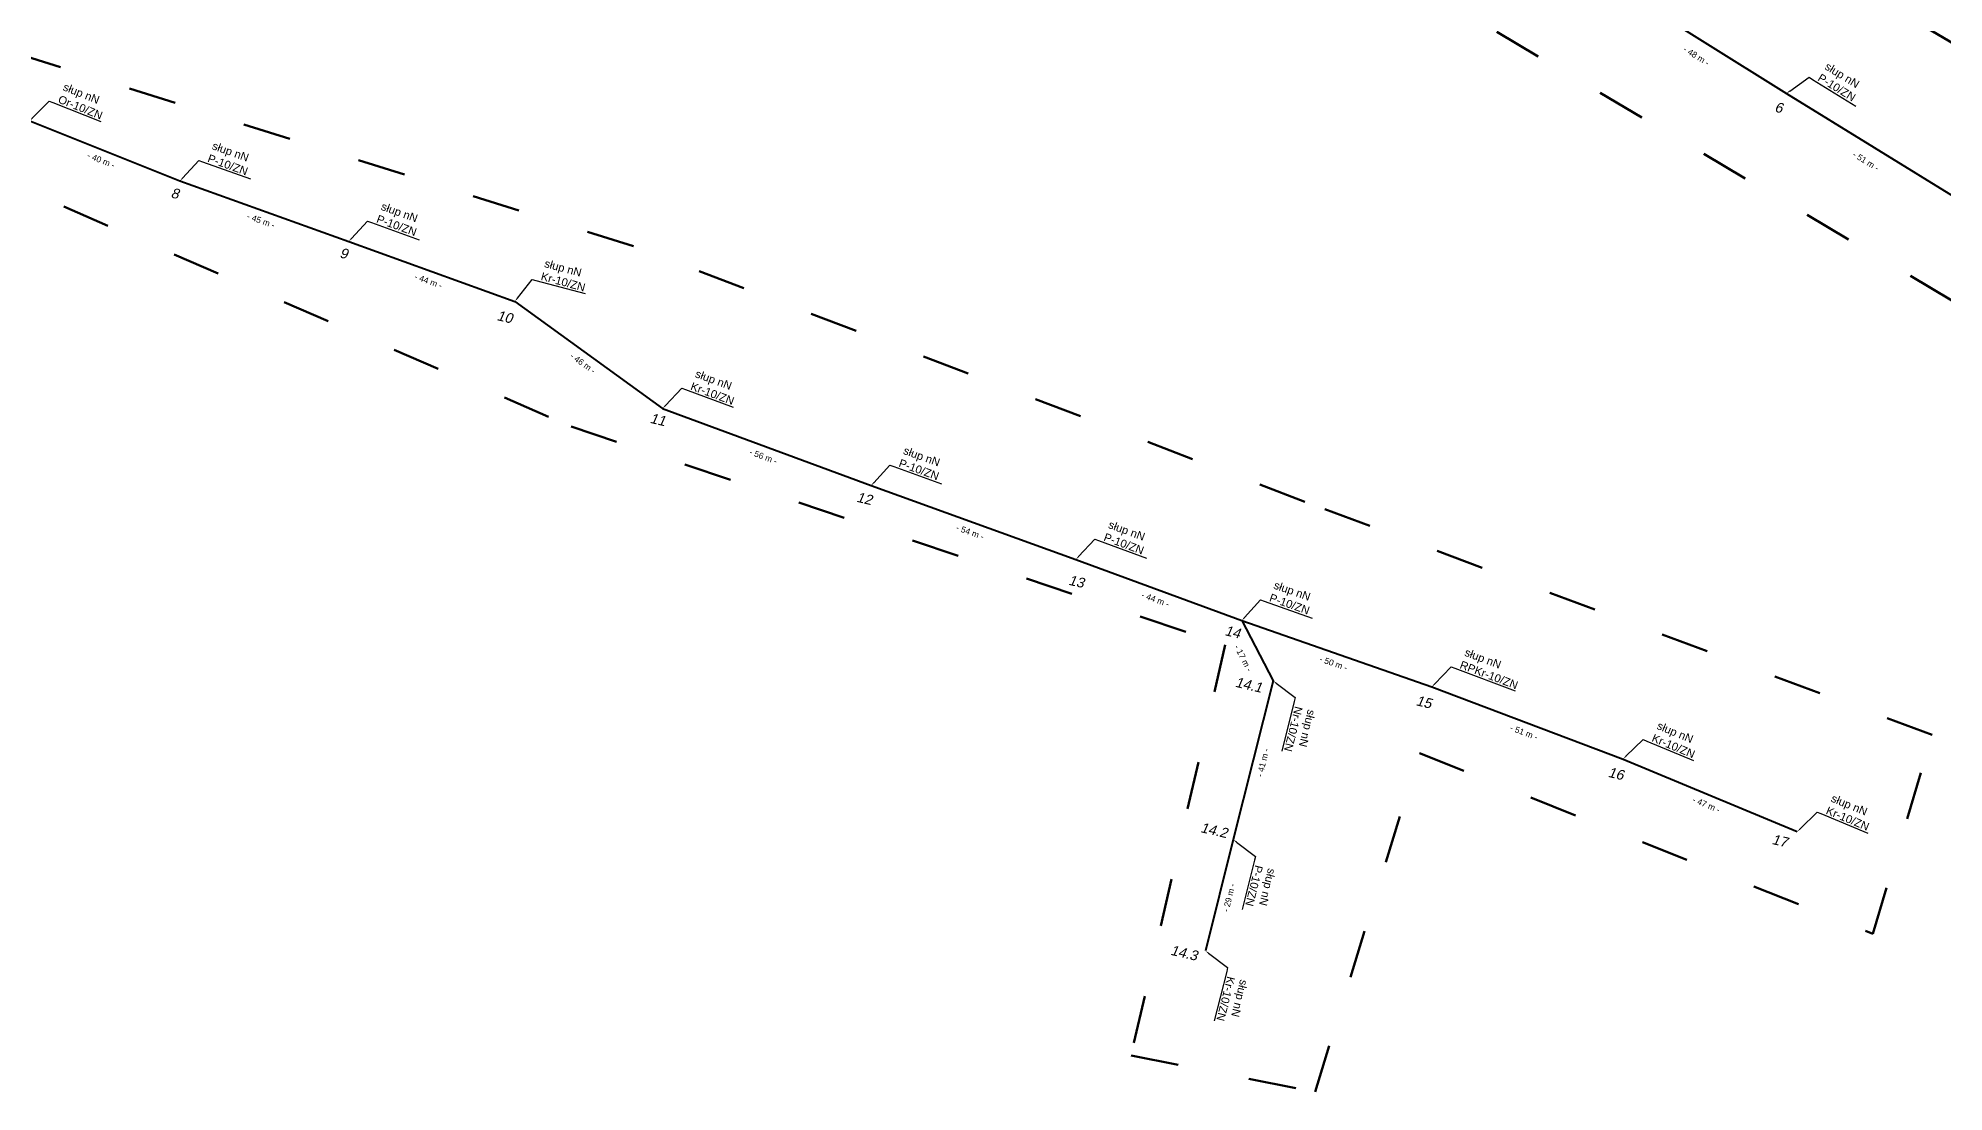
# Model space of a CAD drawing. Header units: metres. Extents: x 7540933 to 7542866, y 5787373 to 5789259.
# Drawn here: x 7542101.9 to 7542578.2, y 5788217.3 to 5788480.5 of the extents above; entities that cross this region are included whole.
import ezdxf
from ezdxf import colors
from ezdxf.entities.mleader import LeaderData, LeaderLine
from ezdxf.math import Vec2, Vec3

# ---------------------------------------------------------------- set-up
doc = ezdxf.new("R2010")
doc.units = ezdxf.units.M
doc.header["$MEASUREMENT"] = 0
doc.linetypes.add('ACAD_ISO03W100', pattern=[30, 12, -18])
for name, color, linetype, lineweight in [('!TELE', 30, 'Continuous', 40), ('!trafo', 6, 'ACAD_ISO03W100', 50), ('_numery slupow etap 4 cz. 2', 7, 'Continuous', 40)]:
    doc.layers.add(name, color=color, linetype=linetype, lineweight=lineweight)
doc.layers.add('!wymiary', color=7, linetype='Continuous')
doc.layers.add('_MM opisy', color=7, linetype='Continuous')
doc.styles.get("Standard").update_dxf_attribs({"font": 'arial.ttf'})
doc.dimstyles.new('opis linie', dxfattribs={"dimtxt": 1.5, "dimasz": 0.18, "dimexe": 0.18, "dimexo": 0.0625, "dimgap": 2.5, "dimtad": 4, "dimdec": 0, "dimzin": 0, "dimdsep": 46, "dimtxsty": 'Standard', "dimcen": 0.09, "dimse1": 1, "dimse2": 1, "dimsd1": 1, "dimsd2": 1, "dimclrt": 256, "dimadec": 0, "dimazin": 0, "dimtfac": 1, "dimtdec": 0, "dimtofl": 0, "dimtmove": 0, "dimatfit": 3, "dimfxl": 1, "dimtfill": 1, "dimtolj": 1, "dimtzin": 0, "dimarcsym": 0})

# ---------------------------------------------------------------- blocks, each defined once
blk = doc.blocks.new('*D161')
at = {"layer": '!wymiary', "insert": (7542403.1, 5788325.67), "char_height": 1.5, "attachment_point": 5, "rotation": 297.4602, "bg_fill": 3, "box_fill_scale": 1.25, "bg_fill_color": 257, "bg_fill_transparency": 0}
blk.add_mtext('\\A1;- 17 m -', dxfattribs=at)
blk = doc.blocks.new('*D162')
at = {"layer": '!wymiary', "insert": (7542408.02, 5788299.55), "char_height": 1.5, "attachment_point": 5, "rotation": 75.943, "bg_fill": 3, "box_fill_scale": 1.25, "bg_fill_color": 257, "bg_fill_transparency": 0}
blk.add_mtext('\\A1;- 41 m -', dxfattribs=at)
blk = doc.blocks.new('*D163')
at = {"layer": '!wymiary', "insert": (7542399.57, 5788265.81), "char_height": 1.5, "attachment_point": 5, "rotation": 75.9201, "bg_fill": 3, "box_fill_scale": 1.25, "bg_fill_color": 257, "bg_fill_transparency": 0}
blk.add_mtext('\\A1;- 29 m -', dxfattribs=at)
blk = doc.blocks.new('*D192')
at = {"layer": '!wymiary', "insert": (7542518.86, 5788289.07), "char_height": 1.5, "attachment_point": 5, "rotation": 337.3664, "bg_fill": 3, "box_fill_scale": 1.25, "bg_fill_color": 257, "bg_fill_transparency": 0}
blk.add_mtext('\\A1;- 47 m -', dxfattribs=at)
blk = doc.blocks.new('*D193')
at = {"layer": '!wymiary', "insert": (7542473.26, 5788307.1), "char_height": 1.5, "attachment_point": 5, "rotation": 339.3736, "bg_fill": 3, "box_fill_scale": 1.25, "bg_fill_color": 257, "bg_fill_transparency": 0}
blk.add_mtext('\\A1;- 51 m -', dxfattribs=at)
blk = doc.blocks.new('*D194')
at = {"layer": '!wymiary', "insert": (7542425.66, 5788324.37), "char_height": 1.5, "attachment_point": 5, "rotation": 340.7547, "bg_fill": 3, "box_fill_scale": 1.25, "bg_fill_color": 257, "bg_fill_transparency": 0}
blk.add_mtext('\\A1;- 50 m -', dxfattribs=at)
blk = doc.blocks.new('*D195')
at = {"layer": '!wymiary', "insert": (7542381.14, 5788340.33), "char_height": 1.5, "attachment_point": 5, "rotation": 339.7885, "bg_fill": 3, "box_fill_scale": 1.25, "bg_fill_color": 257, "bg_fill_transparency": 0}
blk.add_mtext('\\A1;- 44 m -', dxfattribs=at)
blk = doc.blocks.new('*D196')
at = {"layer": '!wymiary', "insert": (7542334.82, 5788357.16), "char_height": 1.5, "attachment_point": 5, "rotation": 340.1881, "bg_fill": 3, "box_fill_scale": 1.25, "bg_fill_color": 257, "bg_fill_transparency": 0}
blk.add_mtext('\\A1;- 54 m -', dxfattribs=at)
blk = doc.blocks.new('*D197')
at = {"layer": '!wymiary', "insert": (7542283.15, 5788376.02), "char_height": 1.5, "attachment_point": 5, "rotation": 339.7091, "bg_fill": 3, "box_fill_scale": 1.25, "bg_fill_color": 257, "bg_fill_transparency": 0}
blk.add_mtext('\\A1;- 56 m -', dxfattribs=at)
blk = doc.blocks.new('*D198')
at = {"layer": '!wymiary', "insert": (7542238.04, 5788399.33), "char_height": 1.5, "attachment_point": 5, "rotation": 324.1236, "bg_fill": 3, "box_fill_scale": 1.25, "bg_fill_color": 257, "bg_fill_transparency": 0}
blk.add_mtext('\\A1;- 46 m -', dxfattribs=at)
blk = doc.blocks.new('*D199')
at = {"layer": '!wymiary', "insert": (7542199.43, 5788419.89), "char_height": 1.5, "attachment_point": 5, "rotation": 340.0899, "bg_fill": 3, "box_fill_scale": 1.25, "bg_fill_color": 257, "bg_fill_transparency": 0}
blk.add_mtext('\\A1;- 44 m -', dxfattribs=at)
blk = doc.blocks.new('*D200')
at = {"layer": '!wymiary', "insert": (7542157.5704, 5788434.9508), "char_height": 1.5, "attachment_point": 5, "rotation": 340.298793, "bg_fill": 3, "box_fill_scale": 1.25, "bg_fill_color": 257, "bg_fill_transparency": 0}
blk.add_mtext('\\A1;- 45 m -', dxfattribs=at)
blk = doc.blocks.new('*D201')
at = {"layer": '!wymiary', "insert": (7542117.61, 5788450.04), "char_height": 1.5, "attachment_point": 5, "rotation": 338.201, "bg_fill": 3, "box_fill_scale": 1.25, "bg_fill_color": 257, "bg_fill_transparency": 0}
blk.add_mtext('\\A1;- 40 m -', dxfattribs=at)
blk = doc.blocks.new('*D221')
at = {"layer": '!wymiary', "insert": (7542516.37, 5788476.11), "char_height": 1.5, "attachment_point": 5, "rotation": 327.9455, "bg_fill": 3, "box_fill_scale": 1.25, "bg_fill_color": 257, "bg_fill_transparency": 0}
blk.add_mtext('\\A1;- 48 m -', dxfattribs=at)
blk = doc.blocks.new('*D222')
at = {"layer": '!wymiary', "insert": (7542558.72, 5788449.82), "char_height": 1.5, "attachment_point": 5, "rotation": 328.3861, "bg_fill": 3, "box_fill_scale": 1.25, "bg_fill_color": 257, "bg_fill_transparency": 0}
blk.add_mtext('\\A1;- 51 m -', dxfattribs=at)

msp = doc.modelspace()

# ---------------------------------------------------------------- linework, layer by layer
at = {"layer": '!TELE'}
for points in [[(7542116.06, 5788604.01), (7542140.65, 5788598.81), (7542170.62, 5788592.6), (7542199.43, 5788586.71), (7542229.31, 5788580.48), (7542259.1, 5788574.41), (7542313.14, 5788560.67), (7542360.54, 5788543.14), (7542409.89, 5788524.88), (7542456.63, 5788507.04), (7542498.09, 5788492.29), (7542538.9, 5788466.74), (7542582.75, 5788439.74), (7542626.38, 5788413.08), (7542664.95, 5788389.51), (7542693.27, 5788372.24), (7542726.2, 5788352), (7542759.19, 5788331.72), (7542798.55, 5788307.83), (7542825.46, 5788294.16)], [(7542064.05, 5788472.74), (7542099.77, 5788459.89), (7542137.32, 5788444.87), (7542179.51, 5788429.76), (7542221.05, 5788414.72), (7542257.98, 5788388.01), (7542310.07, 5788368.75), (7542361.27, 5788350.31), (7542402.74, 5788335.04), (7542450.23, 5788318.46), (7542498.05, 5788300.46), (7542541.58, 5788282.31)]]:
    msp.add_lwpolyline(points, dxfattribs=at)
at = {"layer": '!TELE', "elevation": 176.08}
msp.add_lwpolyline([(7542402.74, 5788335.04), (7542410.55, 5788320), (7542400.62, 5788280.32), (7542393.65, 5788252.53)], dxfattribs=at)

# ---------------------------------------------------------------- next in the draw order: leaders
at = {"layer": '_MM opisy'}
ml = msp.add_multileader_mtext('Standard', dxfattribs=at)
ml.set_content('\\pxql;słup nN\\PP-10/ZN', color=256)
ml.set_leader_properties()
ml.build(insert=Vec2(0, 0))
ml.multileader.update_dxf_attribs({"has_text_frame": 1, "text_left_attachment_type": 5, "text_right_attachment_type": 5, "dogleg_length": 1, "arrow_head_size": 1})
ctx = ml.context
ctx.base_point, ctx.char_height, ctx.arrow_head_size, ctx.landing_gap_size, ctx.plane_origin, ctx.plane_x_axis, ctx.plane_y_axis = Vec3(7542545.42, 5788470.25), 2, 1, 1, Vec3(7542539.62, 5788464.63), Vec3(0.8516, -0.524193), Vec3(0.524193, 0.8516)
ctx.left_attachment, ctx.right_attachment = 5, 5
notes = []
notes.append((ctx, [(0, (1, 1, 0), (7542544.57, 5788470.77), (0.8516, -0.524193), 1, [(0, [(7542538.9, 5788466.74), (7542544.57, 5788470.77)], 0, [])])]))
ctx.mtext.insert, ctx.mtext.text_direction, ctx.mtext.rotation, ctx.mtext.flow_direction = Vec3(7542549.3, 5788474.63), Vec3(0.8516, -0.524193), 5.731418, 5
ctx.mtext.has_bg_fill, ctx.mtext.bg_color, ctx.mtext.bg_scale_factor, ctx.mtext.bg_transparency, ctx.mtext.use_window_bg_color = 1, -1023410175, 1, 0, 1
ml = msp.add_multileader_mtext('Standard', dxfattribs=at)
ml.set_content('\\pxql;słup nN\\POr-10/ZN', color=256)
ml.set_leader_properties()
ml.build(insert=Vec2(0, 0))
ml.multileader.update_dxf_attribs({"has_text_frame": 1, "text_left_attachment_type": 5, "text_right_attachment_type": 5, "dogleg_length": 1, "arrow_head_size": 1})
ctx = ml.context
ctx.base_point, ctx.char_height, ctx.arrow_head_size, ctx.landing_gap_size, ctx.plane_origin, ctx.plane_x_axis, ctx.plane_y_axis = Vec3(7542105.59, 5788464.46), 2, 1, 1, Vec3(7542100.84, 5788457.93), Vec3(0.928492, -0.371352), Vec3(0.371352, 0.928492)
ctx.left_attachment, ctx.right_attachment = 5, 5
notes.append((ctx, [(0, (1, 1, 0), (7542104.66, 5788464.83), (0.928492, -0.371352), 1, [(0, [(7542099.77, 5788459.89), (7542104.66, 5788464.83)], 0, [])])]))
ctx.mtext.insert, ctx.mtext.text_direction, ctx.mtext.rotation, ctx.mtext.flow_direction = Vec3(7542108.66, 5788469.45), Vec3(0.928492, -0.371352), 5.90272, 5
ctx.mtext.has_bg_fill, ctx.mtext.bg_color, ctx.mtext.bg_scale_factor, ctx.mtext.bg_transparency, ctx.mtext.use_window_bg_color = 1, -1023410175, 1, 0, 1
ml = msp.add_multileader_mtext('Standard', dxfattribs=at)
ml.set_content('\\pxql;słup nN\\PP-10/ZN', color=256)
ml.set_leader_properties()
ml.build(insert=Vec2(0, 0))
ml.multileader.update_dxf_attribs({"has_text_frame": 1, "text_left_attachment_type": 5, "text_right_attachment_type": 5, "dogleg_length": 1, "arrow_head_size": 1})
ctx = ml.context
ctx.base_point, ctx.char_height, ctx.arrow_head_size, ctx.landing_gap_size, ctx.plane_origin, ctx.plane_x_axis, ctx.plane_y_axis = Vec3(7542142.97, 5788449.65), 2, 1, 1, Vec3(7542138.46, 5788442.95), Vec3(0.941463, -0.337115), Vec3(0.337115, 0.941463)
ctx.left_attachment, ctx.right_attachment = 5, 5
notes.append((ctx, [(0, (1, 1, 0), (7542142.03, 5788449.99), (0.941463, -0.337115), 1, [(0, [(7542137.32, 5788444.87), (7542142.03, 5788449.99)], 0, [])])]))
ctx.mtext.insert, ctx.mtext.text_direction, ctx.mtext.rotation, ctx.mtext.flow_direction = Vec3(7542145.86, 5788454.74), Vec3(0.941463, -0.337115), 5.939334, 5
ctx.mtext.has_bg_fill, ctx.mtext.bg_color, ctx.mtext.bg_scale_factor, ctx.mtext.bg_transparency, ctx.mtext.use_window_bg_color = 1, -1023410175, 1, 0, 1
ml = msp.add_multileader_mtext('Standard', dxfattribs=at)
ml.set_content('\\pxql;słup nN\\PP-10/ZN', color=256)
ml.set_leader_properties()
ml.build(insert=Vec2(0, 0))
ml.multileader.update_dxf_attribs({"has_text_frame": 1, "text_left_attachment_type": 5, "text_right_attachment_type": 5, "dogleg_length": 1, "arrow_head_size": 1})
ctx = ml.context
ctx.base_point, ctx.char_height, ctx.arrow_head_size, ctx.landing_gap_size, ctx.plane_origin, ctx.plane_x_axis, ctx.plane_y_axis = Vec3(7542185.18, 5788434.52), 2, 1, 1, Vec3(7542180.65, 5788427.84), Vec3(0.940228, -0.340545), Vec3(0.340545, 0.940228)
ctx.left_attachment, ctx.right_attachment = 5, 5
notes.append((ctx, [(0, (1, 1, 0), (7542184.24, 5788434.86), (0.940228, -0.340545), 1, [(0, [(7542179.51, 5788429.76), (7542184.24, 5788434.86)], 0, [])])]))
ctx.mtext.insert, ctx.mtext.text_direction, ctx.mtext.rotation, ctx.mtext.flow_direction = Vec3(7542188.09, 5788439.6), Vec3(0.940228, -0.340545), 5.935689, 5
ctx.mtext.has_bg_fill, ctx.mtext.bg_color, ctx.mtext.bg_scale_factor, ctx.mtext.bg_transparency, ctx.mtext.use_window_bg_color = 1, -1023410175, 1, 0, 1
ml = msp.add_multileader_mtext('Standard', dxfattribs=at)
ml.set_content('\\pxql;słup nN\\PKr-10/ZN', color=256)
ml.set_leader_properties()
ml.build(insert=Vec2(0, 0))
ml.multileader.update_dxf_attribs({"has_text_frame": 1, "text_left_attachment_type": 5, "text_right_attachment_type": 5, "dogleg_length": 1, "arrow_head_size": 1})
ctx = ml.context
ctx.base_point, ctx.char_height, ctx.arrow_head_size, ctx.landing_gap_size, ctx.plane_origin, ctx.plane_x_axis, ctx.plane_y_axis = Vec3(7542226.32, 5788420.02), 2, 1, 1, Vec3(7542222.35, 5788412.99), Vec3(0.965395, -0.260792), Vec3(0.260792, 0.965395)
ctx.left_attachment, ctx.right_attachment = 5, 5
notes.append((ctx, [(0, (1, 1, 0), (7542225.35, 5788420.29), (0.965395, -0.260792), 1, [(0, [(7542221.06, 5788414.81), (7542225.35, 5788420.29)], 0, [])])]))
ctx.mtext.insert, ctx.mtext.text_direction, ctx.mtext.rotation, ctx.mtext.flow_direction = Vec3(7542228.78, 5788425.33), Vec3(0.965395, -0.260792), 6.019343, 5
ctx.mtext.has_bg_fill, ctx.mtext.bg_color, ctx.mtext.bg_scale_factor, ctx.mtext.bg_transparency, ctx.mtext.use_window_bg_color = 1, -1023410175, 1, 0, 1
ml = msp.add_multileader_mtext('Standard', dxfattribs=at)
ml.set_content('\\pxql;słup nN\\PKr-10/ZN', color=256)
ml.set_leader_properties()
ml.build(insert=Vec2(0, 0))
ml.multileader.update_dxf_attribs({"has_text_frame": 1, "text_left_attachment_type": 5, "text_right_attachment_type": 5, "dogleg_length": 1, "arrow_head_size": 1})
ctx = ml.context
ctx.base_point, ctx.char_height, ctx.arrow_head_size, ctx.landing_gap_size, ctx.plane_origin, ctx.plane_x_axis, ctx.plane_y_axis = Vec3(7542263.68, 5788392.73), 2, 1, 1, Vec3(7542259.1, 5788386.08), Vec3(0.937944, -0.346787), Vec3(0.346787, 0.937944)
ctx.left_attachment, ctx.right_attachment = 5, 5
notes.append((ctx, [(0, (1, 1, 0), (7542262.74, 5788393.08), (0.937944, -0.346787), 1, [(0, [(7542257.98, 5788388.01), (7542262.74, 5788393.08)], 0, [])])]))
ctx.mtext.insert, ctx.mtext.text_direction, ctx.mtext.rotation, ctx.mtext.flow_direction = Vec3(7542266.62, 5788397.79), Vec3(0.937944, -0.346787), 5.929042, 5
ctx.mtext.has_bg_fill, ctx.mtext.bg_color, ctx.mtext.bg_scale_factor, ctx.mtext.bg_transparency, ctx.mtext.use_window_bg_color = 1, -1023410175, 1, 0, 1
ml = msp.add_multileader_mtext('Standard', dxfattribs=at)
ml.set_content('\\pxql;słup nN\\PP-10/ZN', color=256)
ml.set_leader_properties()
ml.build(insert=Vec2(0, 0))
ml.multileader.update_dxf_attribs({"has_text_frame": 1, "text_left_attachment_type": 5, "text_right_attachment_type": 5, "dogleg_length": 1, "arrow_head_size": 1})
ctx = ml.context
ctx.base_point, ctx.char_height, ctx.arrow_head_size, ctx.landing_gap_size, ctx.plane_origin, ctx.plane_x_axis, ctx.plane_y_axis = Vec3(7542315.73, 5788373.52), 2, 1, 1, Vec3(7542311.2, 5788366.83), Vec3(0.94081, -0.338934), Vec3(0.338934, 0.94081)
ctx.left_attachment, ctx.right_attachment = 5, 5
notes.append((ctx, [(0, (1, 1, 0), (7542314.79, 5788373.86), (0.94081, -0.338934), 1, [(0, [(7542310.07, 5788368.75), (7542314.79, 5788373.86)], 0, [])])]))
ctx.mtext.insert, ctx.mtext.text_direction, ctx.mtext.rotation, ctx.mtext.flow_direction = Vec3(7542318.63, 5788378.61), Vec3(0.94081, -0.338934), 5.937402, 5
ctx.mtext.has_bg_fill, ctx.mtext.bg_color, ctx.mtext.bg_scale_factor, ctx.mtext.bg_transparency, ctx.mtext.use_window_bg_color = 1, -1023410175, 1, 0, 1
ml = msp.add_multileader_mtext('Standard', dxfattribs=at)
ml.set_content('\\pxql;słup nN\\PP-10/ZN', color=256)
ml.set_leader_properties()
ml.build(insert=Vec2(0, 0))
ml.multileader.update_dxf_attribs({"has_text_frame": 1, "text_left_attachment_type": 5, "text_right_attachment_type": 5, "dogleg_length": 1, "arrow_head_size": 1})
ctx = ml.context
ctx.base_point, ctx.char_height, ctx.arrow_head_size, ctx.landing_gap_size, ctx.plane_origin, ctx.plane_x_axis, ctx.plane_y_axis = Vec3(7542366.96, 5788355.04), 2, 1, 1, Vec3(7542362.39, 5788348.38), Vec3(0.938424, -0.345486), Vec3(0.345486, 0.938424)
ctx.left_attachment, ctx.right_attachment = 5, 5
notes.append((ctx, [(0, (1, 1, 0), (7542366.02, 5788355.38), (0.938424, -0.345486), 1, [(0, [(7542361.27, 5788350.31), (7542366.02, 5788355.38)], 0, [])])]))
ctx.mtext.insert, ctx.mtext.text_direction, ctx.mtext.rotation, ctx.mtext.flow_direction = Vec3(7542369.89, 5788360.1), Vec3(0.938424, -0.345486), 5.930428, 5
ctx.mtext.has_bg_fill, ctx.mtext.bg_color, ctx.mtext.bg_scale_factor, ctx.mtext.bg_transparency, ctx.mtext.use_window_bg_color = 1, -1023410175, 1, 0, 1
ml = msp.add_multileader_mtext('Standard', dxfattribs=at)
ml.set_content('\\pxql;słup nN\\PP-10/ZN', color=256)
ml.set_leader_properties()
ml.build(insert=Vec2(0, 0))
ml.multileader.update_dxf_attribs({"has_text_frame": 1, "text_left_attachment_type": 5, "text_right_attachment_type": 5, "dogleg_length": 1, "arrow_head_size": 1})
ctx = ml.context
ctx.base_point, ctx.char_height, ctx.arrow_head_size, ctx.landing_gap_size, ctx.plane_origin, ctx.plane_x_axis, ctx.plane_y_axis = Vec3(7542408.35, 5788339.86), 2, 1, 1, Vec3(7542403.89, 5788333.13), Vec3(0.944116, -0.329613), Vec3(0.329613, 0.944116)
ctx.left_attachment, ctx.right_attachment = 5, 5
notes.append((ctx, [(0, (1, 1, 0), (7542407.41, 5788340.19), (0.944116, -0.329613), 1, [(0, [(7542402.74, 5788335.04), (7542407.41, 5788340.19)], 0, [])])]))
ctx.mtext.insert, ctx.mtext.text_direction, ctx.mtext.rotation, ctx.mtext.flow_direction = Vec3(7542411.2, 5788344.98), Vec3(0.944116, -0.329613), 5.947292, 5
ctx.mtext.has_bg_fill, ctx.mtext.bg_color, ctx.mtext.bg_scale_factor, ctx.mtext.bg_transparency, ctx.mtext.use_window_bg_color = 1, -1023410175, 1, 0, 1
ml = msp.add_multileader_mtext('Standard', dxfattribs=at)
ml.set_content('\\pxql;słup nN\\PRPKr-10/ZN', color=256)
ml.set_leader_properties()
ml.build(insert=Vec2(0, 0))
ml.multileader.update_dxf_attribs({"has_text_frame": 1, "text_left_attachment_type": 5, "text_right_attachment_type": 5, "dogleg_length": 1, "arrow_head_size": 1})
ctx = ml.context
ctx.base_point, ctx.char_height, ctx.arrow_head_size, ctx.landing_gap_size, ctx.plane_origin, ctx.plane_x_axis, ctx.plane_y_axis = Vec3(7542455.96, 5788323.14), 2, 1, 1, Vec3(7542451.34, 5788316.52), Vec3(0.935897, -0.352273), Vec3(0.352273, 0.935897)
ctx.left_attachment, ctx.right_attachment = 5, 5
notes.append((ctx, [(0, (1, 1, 0), (7542455.03, 5788323.5), (0.935897, -0.352273), 1, [(0, [(7542450.23, 5788318.46), (7542455.03, 5788323.5)], 0, [])])]))
ctx.mtext.insert, ctx.mtext.text_direction, ctx.mtext.rotation, ctx.mtext.flow_direction = Vec3(7542458.93, 5788328.19), Vec3(0.935897, -0.352273), 5.923187, 5
ctx.mtext.has_bg_fill, ctx.mtext.bg_color, ctx.mtext.bg_scale_factor, ctx.mtext.bg_transparency, ctx.mtext.use_window_bg_color = 1, -1023410175, 1, 0, 1
ml = msp.add_multileader_mtext('Standard', dxfattribs=at)
ml.set_content('\\pxql;słup nN\\PNr-10/ZN', color=256)
ml.set_leader_properties()
ml.build(insert=Vec2(0, 0))
ml.multileader.update_dxf_attribs({"has_text_frame": 1, "text_left_attachment_type": 5, "text_right_attachment_type": 5, "dogleg_length": 1, "arrow_head_size": 1})
ctx = ml.context
ctx.base_point, ctx.char_height, ctx.arrow_head_size, ctx.landing_gap_size, ctx.plane_origin, ctx.plane_x_axis, ctx.plane_y_axis = Vec3(7542415.87, 5788314.84), 2, 1, 1, Vec3(7542408.76, 5788318.68), Vec3(-0.242886, -0.970055), Vec3(0.970055, -0.242886)
ctx.left_attachment, ctx.right_attachment = 5, 5
notes.append((ctx, [(0, (1, 1, 0), (7542416.11, 5788315.81), (-0.242886, -0.970055), 1, [(0, [(7542410.55, 5788320), (7542416.11, 5788315.81)], 0, [])])]))
ctx.mtext.insert, ctx.mtext.text_direction, ctx.mtext.rotation, ctx.mtext.flow_direction = Vec3(7542421.22, 5788312.47), Vec3(-0.242886, -0.970055), 4.467049, 5
ctx.mtext.has_bg_fill, ctx.mtext.bg_color, ctx.mtext.bg_scale_factor, ctx.mtext.bg_transparency, ctx.mtext.use_window_bg_color = 1, -1023410175, 1, 0, 1
ml = msp.add_multileader_mtext('Standard', dxfattribs=at)
ml.set_content('\\pxql;słup nN\\PKr-10/ZN', color=256)
ml.set_leader_properties()
ml.build(insert=Vec2(0, 0))
ml.multileader.update_dxf_attribs({"has_text_frame": 1, "text_left_attachment_type": 5, "text_right_attachment_type": 5, "dogleg_length": 1, "arrow_head_size": 1})
ctx = ml.context
ctx.base_point, ctx.char_height, ctx.arrow_head_size, ctx.landing_gap_size, ctx.plane_origin, ctx.plane_x_axis, ctx.plane_y_axis = Vec3(7542503.94, 5788304.94), 2, 1, 1, Vec3(7542499.09, 5788298.48), Vec3(0.922985, -0.384837), Vec3(0.384837, 0.922985)
ctx.left_attachment, ctx.right_attachment = 5, 5
notes.append((ctx, [(0, (1, 1, 0), (7542503.02, 5788305.33), (0.922985, -0.384837), 1, [(0, [(7542498.05, 5788300.46), (7542503.02, 5788305.33)], 0, [])])]))
ctx.mtext.insert, ctx.mtext.text_direction, ctx.mtext.rotation, ctx.mtext.flow_direction = Vec3(7542507.08, 5788309.88), Vec3(0.922985, -0.384837), 5.888154, 5
ctx.mtext.has_bg_fill, ctx.mtext.bg_color, ctx.mtext.bg_scale_factor, ctx.mtext.bg_transparency, ctx.mtext.use_window_bg_color = 1, -1023410175, 1, 0, 1
ml = msp.add_multileader_mtext('Standard', dxfattribs=at)
ml.set_content('\\pxql;słup nN\\PP-10/ZN', color=256)
ml.set_leader_properties()
ml.build(insert=Vec2(0, 0))
ml.multileader.update_dxf_attribs({"has_text_frame": 1, "text_left_attachment_type": 5, "text_right_attachment_type": 5, "dogleg_length": 1, "arrow_head_size": 1})
ctx = ml.context
ctx.base_point, ctx.char_height, ctx.arrow_head_size, ctx.landing_gap_size, ctx.plane_origin, ctx.plane_x_axis, ctx.plane_y_axis = Vec3(7542405.93, 5788275.16), 2, 1, 1, Vec3(7542398.82, 5788279), Vec3(-0.243275, -0.969957), Vec3(0.969957, -0.243275)
ctx.left_attachment, ctx.right_attachment = 5, 5
notes.append((ctx, [(0, (1, 1, 0), (7542406.17, 5788276.13), (-0.243275, -0.969957), 1, [(0, [(7542400.62, 5788280.32), (7542406.17, 5788276.13)], 0, [])])]))
ctx.mtext.insert, ctx.mtext.text_direction, ctx.mtext.rotation, ctx.mtext.flow_direction = Vec3(7542411.28, 5788272.79), Vec3(-0.243275, -0.969957), 4.466648, 5
ctx.mtext.has_bg_fill, ctx.mtext.bg_color, ctx.mtext.bg_scale_factor, ctx.mtext.bg_transparency, ctx.mtext.use_window_bg_color = 1, -1023410175, 1, 0, 1
ml = msp.add_multileader_mtext('Standard', dxfattribs=at)
ml.set_content('\\pxql;słup nN\\PKr-10/ZN', color=256)
ml.set_leader_properties()
ml.build(insert=Vec2(0, 0))
ml.multileader.update_dxf_attribs({"has_text_frame": 1, "text_left_attachment_type": 5, "text_right_attachment_type": 5, "dogleg_length": 1, "arrow_head_size": 1})
ctx = ml.context
ctx.base_point, ctx.char_height, ctx.arrow_head_size, ctx.landing_gap_size, ctx.plane_origin, ctx.plane_x_axis, ctx.plane_y_axis = Vec3(7542398.96, 5788247.37), 2, 1, 1, Vec3(7542391.85, 5788251.21), Vec3(-0.243275, -0.969957), Vec3(0.969957, -0.243275)
ctx.left_attachment, ctx.right_attachment = 5, 5
notes.append((ctx, [(0, (1, 1, 0), (7542399.2, 5788248.34), (-0.243275, -0.969957), 1, [(0, [(7542393.65, 5788252.53), (7542399.2, 5788248.34)], 0, [])])]))
ctx.mtext.insert, ctx.mtext.text_direction, ctx.mtext.rotation, ctx.mtext.flow_direction = Vec3(7542404.31, 5788245), Vec3(-0.243275, -0.969957), 4.466648, 5
ctx.mtext.has_bg_fill, ctx.mtext.bg_color, ctx.mtext.bg_scale_factor, ctx.mtext.bg_transparency, ctx.mtext.use_window_bg_color = 1, -1023410175, 1, 0, 1
for ctx, leaders in notes:
    for number, flags, end, landing, length, lines in leaders:
        leader = LeaderData()
        leader.index, (leader.has_last_leader_line, leader.has_dogleg_vector, leader.attachment_direction) = number, flags
        leader.last_leader_point, leader.dogleg_vector, leader.dogleg_length = Vec3(end), Vec3(landing), length
        for number, points, colour, breaks in lines:
            line = LeaderLine()
            line.index, line.vertices, line.color, line.breaks = number, Vec3.list(points), colors.encode_raw_color(colour), breaks
            leader.lines.append(line)
        ctx.leaders.append(leader)

# ---------------------------------------------------------------- next in the draw order: linework, layer by layer
at = {"layer": '!trafo', "color": 3}
for points in [[(7542250.69, 5788428.57), (7542063.94, 5788486.9), (7541878.81, 5788550.25), (7541759.4, 5788585.9), (7541623.25, 5788631.62), (7541446.72, 5788742.49), (7541430.33, 5788757.18), (7541401.09, 5788709.76), (7541527.78, 5788635.17), (7541506.86, 5788608.34), (7541098.38, 5788593.04), (7541088.21, 5788563.82), (7541529.11, 5788568.63), (7541576.63, 5788616.4), (7541620.8, 5788573.37), (7542029.47, 5788456.74), (7542029.33, 5788402.26), (7542064.43, 5788387.98), (7542080.8, 5788450.39), (7542235.08, 5788383.52)], [(7542069.24, 5788579.5), (7542112.55, 5788543.58), (7542130.04, 5788581.62), (7542466.51, 5788482.09), (7542844.03, 5788259.49), (7542866.16, 5788312.53), (7542503.5, 5788524.2), (7542139.52, 5788630.94), (7542169.31, 5788722.61), (7542104.89, 5788742.32), (7542069.24, 5788579.5)], [(7542375.07, 5788226.43), (7542421.08, 5788217.3), (7542447.12, 5788301.92), (7542560.44, 5788256.8), (7542575.33, 5788306.47), (7542418.48, 5788364.73), (7542250.69, 5788428.57)], [(7542235.08, 5788383.52), (7542398.59, 5788328.95), (7542375.07, 5788226.43)]]:
    msp.add_lwpolyline(points, dxfattribs=at)

# ---------------------------------------------------------------- next in the draw order: dimensions: what is measured, and where the dimension line sits
at = {"layer": '!wymiary'}
for p1, p2, picture, middle in [((7542498.09, 5788492.29), (7542538.9, 5788466.74), '*D221', (7542516.37, 5788476.11)), ((7542402.74, 5788335.04), (7542410.55, 5788320), '*D161', (7542403.1, 5788325.67)), ((7542541.58, 5788282.31), (7542498.05, 5788300.46), '*D192', (7542518.86, 5788289.07))]:
    dim = msp.add_aligned_dim(p1=p1, p2=p2, distance=-0.75, dimstyle='opis linie', override={"dimpost": '- <> m -'}, dxfattribs=at)
    dim.commit()
    dim.dimension.update_dxf_attribs({"geometry": picture, "text_midpoint": middle})

# ---------------------------------------------------------------- next in the draw order: dimensions: what is measured, and where the dimension line sits
for p1, p2, picture, middle in [((7542538.9, 5788466.74), (7542582.75, 5788439.74), '*D222', (7542558.72, 5788449.82)), ((7542410.55, 5788320), (7542400.62, 5788280.32), '*D162', (7542408.02, 5788299.55)), ((7542498.05, 5788300.46), (7542450.23, 5788318.46), '*D193', (7542473.26, 5788307.1))]:
    dim = msp.add_aligned_dim(p1=p1, p2=p2, distance=-0.75, dimstyle='opis linie', override={"dimpost": '- <> m -'}, dxfattribs=at)
    dim.commit()
    dim.dimension.update_dxf_attribs({"geometry": picture, "text_midpoint": middle})

# ---------------------------------------------------------------- next in the draw order: leaders
at = {"layer": '_MM opisy'}
ml = msp.add_multileader_mtext('Standard', dxfattribs=at)
ml.set_content('\\pxql;słup nN\\PKr-10/ZN', color=256)
ml.set_leader_properties()
ml.build(insert=Vec2(0, 0))
ml.multileader.update_dxf_attribs({"has_text_frame": 1, "text_left_attachment_type": 5, "text_right_attachment_type": 5, "dogleg_length": 1, "arrow_head_size": 1})
ctx = ml.context
ctx.base_point, ctx.char_height, ctx.arrow_head_size, ctx.landing_gap_size, ctx.plane_origin, ctx.plane_x_axis, ctx.plane_y_axis = Vec3(7542547.46, 5788286.8), 2, 1, 1, Vec3(7542542.63, 5788280.34), Vec3(0.923827, -0.38281), Vec3(0.38281, 0.923827)
ctx.left_attachment, ctx.right_attachment = 5, 5
notes = []
notes.append((ctx, [(0, (1, 1, 0), (7542546.54, 5788287.19), (0.923827, -0.38281), 1, [(0, [(7542541.58, 5788282.31), (7542546.54, 5788287.19)], 0, [])])]))
ctx.mtext.insert, ctx.mtext.text_direction, ctx.mtext.rotation, ctx.mtext.flow_direction = Vec3(7542550.6, 5788291.75), Vec3(0.923827, -0.38281), 5.890349, 5
ctx.mtext.has_bg_fill, ctx.mtext.bg_color, ctx.mtext.bg_scale_factor, ctx.mtext.bg_transparency, ctx.mtext.use_window_bg_color = 1, -1023410175, 1, 0, 1
for ctx, leaders in notes:
    for number, flags, end, landing, length, lines in leaders:
        leader = LeaderData()
        leader.index, (leader.has_last_leader_line, leader.has_dogleg_vector, leader.attachment_direction) = number, flags
        leader.last_leader_point, leader.dogleg_vector, leader.dogleg_length = Vec3(end), Vec3(landing), length
        for number, points, colour, breaks in lines:
            line = LeaderLine()
            line.index, line.vertices, line.color, line.breaks = number, Vec3.list(points), colors.encode_raw_color(colour), breaks
            leader.lines.append(line)
        ctx.leaders.append(leader)

# ---------------------------------------------------------------- next in the draw order: texts
at = {"layer": '_numery slupow etap 4 cz. 2', "oblique": 10}
for s, p in [('6', (7542535.76, 5788462.21)), ('15', (7542446.12, 5788313.92)), ('16', (7542494.13, 5788296.03)), ('17', (7542535.09, 5788279.26))]:
    msp.add_text(s, height=2.5, rotation=346.8099, dxfattribs=at).set_placement(p)

# ---------------------------------------------------------------- next in the draw order: dimensions: what is measured, and where the dimension line sits
at = {"layer": '!wymiary'}
for p1, p2, picture, middle in [((7542450.23, 5788318.46), (7542402.74, 5788335.04), '*D194', (7542425.66, 5788324.37)), ((7542400.62, 5788280.32), (7542393.65, 5788252.53), '*D163', (7542399.57, 5788265.81))]:
    dim = msp.add_aligned_dim(p1=p1, p2=p2, distance=-0.75, dimstyle='opis linie', override={"dimpost": '- <> m -'}, dxfattribs=at)
    dim.commit()
    dim.dimension.update_dxf_attribs({"geometry": picture, "text_midpoint": middle})

# ---------------------------------------------------------------- next in the draw order: texts
at = {"layer": '_numery slupow etap 4 cz. 2', "oblique": 10}
for s, p in [('14.1', (7542400.94, 5788318.54)), ('14.2', (7542392.26, 5788282.22)), ('14.3', (7542384.76, 5788251.58))]:
    msp.add_text(s, height=2.5, rotation=346.8099, dxfattribs=at).set_placement(p)

# ---------------------------------------------------------------- next in the draw order: dimensions: what is measured, and where the dimension line sits
at = {"layer": '!wymiary'}
dim = msp.add_aligned_dim(p1=(7542402.74, 5788335.04), p2=(7542361.27, 5788350.31), distance=-0.75, dimstyle='opis linie', override={"dimpost": '- <> m -'}, dxfattribs=at)
dim.commit()
dim.dimension.update_dxf_attribs({"geometry": '*D195', "text_midpoint": (7542381.14, 5788340.33)})

# ---------------------------------------------------------------- next in the draw order: texts
at = {"layer": '_numery slupow etap 4 cz. 2', "oblique": 10}
for s, p in [('13', (7542359.27, 5788344.03)), ('14', (7542398.32, 5788331.42))]:
    msp.add_text(s, height=2.5, rotation=346.8099, dxfattribs=at).set_placement(p)

# ---------------------------------------------------------------- next in the draw order: dimensions: what is measured, and where the dimension line sits
at = {"layer": '!wymiary'}
dim = msp.add_aligned_dim(p1=(7542361.27, 5788350.31), p2=(7542310.07, 5788368.75), distance=-0.75, dimstyle='opis linie', override={"dimpost": '- <> m -'}, dxfattribs=at)
dim.commit()
dim.dimension.update_dxf_attribs({"geometry": '*D196', "text_midpoint": (7542334.82, 5788357.16)})

# ---------------------------------------------------------------- next in the draw order: dimensions: what is measured, and where the dimension line sits
dim = msp.add_aligned_dim(p1=(7542310.07, 5788368.75), p2=(7542257.98, 5788388.01), distance=-0.75, dimstyle='opis linie', override={"dimpost": '- <> m -'}, dxfattribs=at)
dim.commit()
dim.dimension.update_dxf_attribs({"geometry": '*D197', "text_midpoint": (7542283.15, 5788376.02)})

# ---------------------------------------------------------------- next in the draw order: texts
at = {"layer": '_numery slupow etap 4 cz. 2', "oblique": 10}
msp.add_text('12', height=2.5, rotation=346.8099, dxfattribs=at).set_placement((7542306.28, 5788364.76))

# ---------------------------------------------------------------- next in the draw order: dimensions: what is measured, and where the dimension line sits
at = {"layer": '!wymiary'}
dim = msp.add_aligned_dim(p1=(7542257.98, 5788388.01), p2=(7542221.05, 5788414.72), distance=-0.75, dimstyle='opis linie', override={"dimpost": '- <> m -'}, dxfattribs=at)
dim.commit()
dim.dimension.update_dxf_attribs({"geometry": '*D198', "text_midpoint": (7542238.04, 5788399.33)})

# ---------------------------------------------------------------- next in the draw order: texts
at = {"layer": '_numery slupow etap 4 cz. 2', "oblique": 10}
for s, p in [('10', (7542216.39, 5788410.13)), ('11', (7542254.67, 5788384.47))]:
    msp.add_text(s, height=2.5, rotation=346.8099, dxfattribs=at).set_placement(p)

# ---------------------------------------------------------------- next in the draw order: dimensions: what is measured, and where the dimension line sits
at = {"layer": '!wymiary'}
dim = msp.add_aligned_dim(p1=(7542221.05, 5788414.72), p2=(7542179.51, 5788429.76), distance=-0.75, dimstyle='opis linie', override={"dimpost": '- <> m -'}, dxfattribs=at)
dim.commit()
dim.dimension.update_dxf_attribs({"geometry": '*D199', "text_midpoint": (7542199.43, 5788419.89)})

# ---------------------------------------------------------------- next in the draw order: dimensions: what is measured, and where the dimension line sits
dim = msp.add_aligned_dim(p1=(7542179.51, 5788429.76), p2=(7542137.32, 5788444.87), distance=-0.75, dimstyle='opis linie', override={"dimpost": '- <> m -'}, dxfattribs=at)
dim.commit()
dim.dimension.update_dxf_attribs({"geometry": '*D200', "text_midpoint": (7542157.57, 5788434.95)})

# ---------------------------------------------------------------- next in the draw order: texts
at = {"layer": '_numery slupow etap 4 cz. 2', "oblique": 10}
msp.add_text('9', height=2.5, rotation=346.8099, dxfattribs=at).set_placement((7542177.11, 5788425.77))

# ---------------------------------------------------------------- next in the draw order: dimensions: what is measured, and where the dimension line sits
at = {"layer": '!wymiary'}
dim = msp.add_aligned_dim(p1=(7542137.32, 5788444.87), p2=(7542099.77, 5788459.89), distance=-0.75, dimstyle='opis linie', override={"dimpost": '- <> m -'}, dxfattribs=at)
dim.commit()
dim.dimension.update_dxf_attribs({"geometry": '*D201', "text_midpoint": (7542117.61, 5788450.04)})

# ---------------------------------------------------------------- next in the draw order: texts
at = {"layer": '_numery slupow etap 4 cz. 2', "oblique": 10}
msp.add_text('8', height=2.5, rotation=346.8099, dxfattribs=at).set_placement((7542134.91, 5788440.77))

doc.saveas('drawing.dxf')
